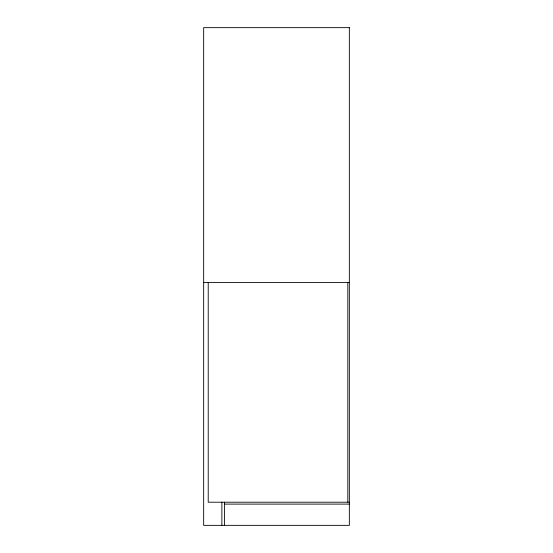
<?xml version="1.0" encoding="UTF-8"?>
<svg xmlns="http://www.w3.org/2000/svg" width="553" height="553" viewBox="0 0 553 553"><rect width="100%" height="100%" fill="white"/><g stroke="black" fill="none" stroke-linecap="round" stroke-linejoin="round"><path stroke-width="0.83" d="M203.663 282.569L349.337 282.569M349.337 502.207L208.218 502.207L208.218 282.569M224.532 504.108L349.337 504.108M347.816 282.569L347.816 502.207M224.532 502.207L224.532 525.35M221.877 502.207L221.877 525.35M349.337 27.65L203.663 27.65L203.663 525.35L349.337 525.35L349.337 27.65"/></g></svg>
